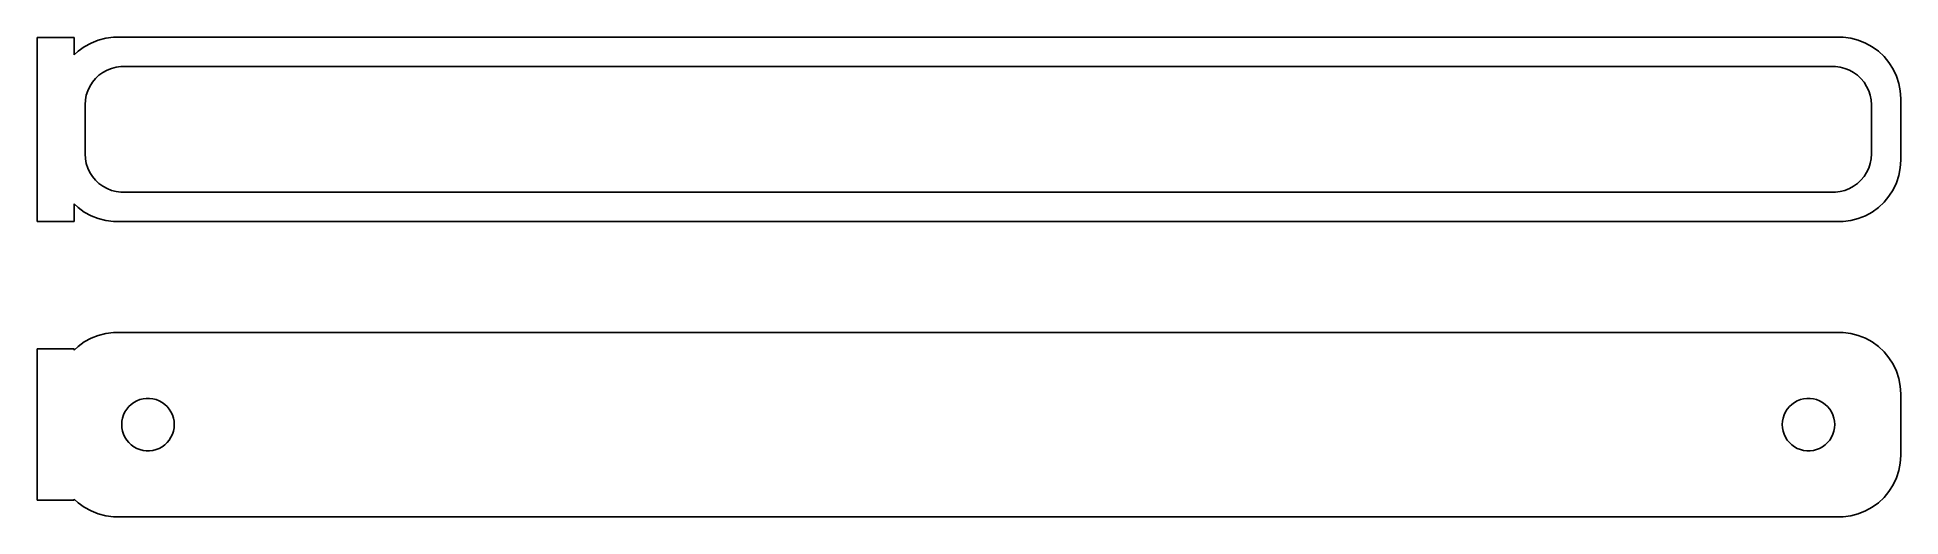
# Model space of a CAD drawing. Header units: metres. Extents: x -76 to 75, y 41 to 79.
import ezdxf

# ---------------------------------------------------------------- set-up
doc = ezdxf.new("R2010")
doc.units = ezdxf.units.M

msp = doc.modelspace()

# ---------------------------------------------------------------- linework, layer by layer
for p, q in [((-73.5, 79.4792), (-76.5, 79.4792)), ((-76.5, 79.4792), (-76.5, 64.5208)), ((-73.5, 78.0587), (-73.5, 79.4792)), ((-72.1289, 79.0241), (-72.6791, 78.7216)), ((-71.5451, 79.2553), (-72.1289, 79.0241)), ((-70.9369, 79.4114), (-71.5451, 79.2553)), ((-70.3139, 79.4901), (-70.9369, 79.4114)), ((70.3139, 79.4901), (-70.3139, 79.4901)), ((70.9369, 79.4114), (70.3139, 79.4901)), ((71.5451, 79.2553), (70.9369, 79.4114)), ((72.1289, 79.0241), (71.5451, 79.2553)), ((72.6791, 78.7216), (72.1289, 79.0241)), ((-73.1871, 78.3526), (-73.5, 78.0587)), ((-72.6791, 78.7216), (-73.1871, 78.3526)), ((73.1871, 78.3526), (72.6791, 78.7216)), ((73.6448, 77.9227), (73.1871, 78.3526)), ((74.0451, 77.4389), (73.6448, 77.9227)), ((74.3815, 76.9088), (74.0451, 77.4389)), ((-72.2279, 75.4996), (-72.0184, 75.8297)), ((-72.0184, 75.8297), (-71.7692, 76.1309)), ((-71.7692, 76.1309), (-71.4843, 76.3985)), ((-71.4843, 76.3985), (-71.168, 76.6283)), ((-71.168, 76.6283), (-70.8254, 76.8167)), ((-70.8254, 76.8167), (-70.4619, 76.9606)), ((-70.4619, 76.9606), (-70.0833, 77.0578)), ((-70.0833, 77.0578), (-69.6955, 77.1068)), ((-69.6955, 77.1068), (69.6955, 77.1068)), ((69.6955, 77.1068), (70.0833, 77.0578)), ((70.0833, 77.0578), (70.4619, 76.9606)), ((70.4619, 76.9606), (70.8254, 76.8167)), ((70.8254, 76.8167), (71.168, 76.6283)), ((71.168, 76.6283), (71.4843, 76.3985)), ((71.4843, 76.3985), (71.7692, 76.1309)), ((71.7692, 76.1309), (72.0184, 75.8297)), ((72.0184, 75.8297), (72.2279, 75.4996)), ((74.6489, 76.3406), (74.3815, 76.9088)), ((74.8429, 75.7434), (74.6489, 76.3406)), ((-72.6129, 74), (-72.5884, 74.3902)), ((-72.5884, 74.3902), (-72.5151, 74.7741)), ((-72.5151, 74.7741), (-72.3943, 75.1459)), ((-72.3943, 75.1459), (-72.2279, 75.4996)), ((72.2279, 75.4996), (72.3943, 75.1459)), ((72.3943, 75.1459), (72.5151, 74.7741)), ((72.5151, 74.7741), (72.5884, 74.3902)), ((72.5884, 74.3902), (72.6129, 74)), ((74.9606, 75.1267), (74.8429, 75.7434)), ((75, 74.5), (74.9606, 75.1267)), ((75, 69.5), (75, 74.5)), ((-72.6129, 70), (-72.6129, 74)), ((72.6129, 74), (72.6129, 70)), ((-72.5884, 69.6098), (-72.6129, 70)), ((72.6129, 70), (72.5884, 69.6098)), ((-72.5151, 69.2259), (-72.5884, 69.6098)), ((-72.3943, 68.8541), (-72.5151, 69.2259)), ((-72.2279, 68.5004), (-72.3943, 68.8541)), ((-72.0184, 68.1703), (-72.2279, 68.5004)), ((72.2279, 68.5004), (72.0184, 68.1703)), ((72.3943, 68.8541), (72.2279, 68.5004)), ((72.5151, 69.2259), (72.3943, 68.8541)), ((72.5884, 69.6098), (72.5151, 69.2259)), ((74.6489, 67.6594), (74.8429, 68.2566)), ((74.8429, 68.2566), (74.9606, 68.8733)), ((74.9606, 68.8733), (75, 69.5)), ((-71.7692, 67.8691), (-72.0184, 68.1703)), ((-71.4843, 67.6015), (-71.7692, 67.8691)), ((-71.168, 67.3717), (-71.4843, 67.6015)), ((-70.8254, 67.1833), (-71.168, 67.3717)), ((-70.4619, 67.0394), (-70.8254, 67.1833)), ((-70.0833, 66.9422), (-70.4619, 67.0394)), ((-69.6955, 66.8932), (-70.0833, 66.9422)), ((69.6955, 66.8932), (-69.6955, 66.8932)), ((70.0833, 66.9422), (69.6955, 66.8932)), ((70.4619, 67.0394), (70.0833, 66.9422)), ((70.8254, 67.1833), (70.4619, 67.0394)), ((71.168, 67.3717), (70.8254, 67.1833)), ((71.4843, 67.6015), (71.168, 67.3717)), ((71.7692, 67.8691), (71.4843, 67.6015)), ((72.0184, 68.1703), (71.7692, 67.8691)), ((74.0451, 66.5611), (74.3815, 67.0912)), ((74.3815, 67.0912), (74.6489, 67.6594)), ((-73.5, 64.5208), (-73.5, 65.9413)), ((-73.5, 65.9413), (-73.1871, 65.6474)), ((-73.1871, 65.6474), (-72.6791, 65.2784)), ((-72.6791, 65.2784), (-72.1289, 64.9759)), ((72.1289, 64.9759), (72.6791, 65.2784)), ((72.6791, 65.2784), (73.1871, 65.6474)), ((73.1871, 65.6474), (73.6448, 66.0773)), ((73.6448, 66.0773), (74.0451, 66.5611)), ((-76.5, 64.5208), (-73.5, 64.5208)), ((-72.1289, 64.9759), (-71.5451, 64.7447)), ((-71.5451, 64.7447), (-70.9369, 64.5886)), ((-70.9369, 64.5886), (-70.3139, 64.5099)), ((-70.3139, 64.5099), (70.3139, 64.5099)), ((70.3139, 64.5099), (70.9369, 64.5886)), ((70.9369, 64.5886), (71.5451, 64.7447)), ((71.5451, 64.7447), (72.1289, 64.9759)), ((-72.6791, 54.7216), (-73.1871, 54.3526)), ((-72.1289, 55.0241), (-72.6791, 54.7216)), ((-71.5451, 55.2553), (-72.1289, 55.0241)), ((-70.9369, 55.4114), (-71.5451, 55.2553)), ((-70.3139, 55.4901), (-70.9369, 55.4114)), ((70.3139, 55.4901), (-70.3139, 55.4901)), ((70.9369, 55.4114), (70.3139, 55.4901)), ((71.5451, 55.2553), (70.9369, 55.4114)), ((72.1289, 55.0241), (71.5451, 55.2553)), ((72.6791, 54.7216), (72.1289, 55.0241)), ((73.1871, 54.3526), (72.6791, 54.7216)), ((-73.5, 54.1526), (-76.5, 54.1526)), ((-76.5, 54.1526), (-76.5, 41.8474)), ((-73.1871, 54.3526), (-73.5, 54.0587)), ((-73.5, 54.0587), (-73.5, 54.1526)), ((73.6448, 53.9227), (73.1871, 54.3526)), ((74.0451, 53.4389), (73.6448, 53.9227)), ((74.3815, 52.9088), (74.0451, 53.4389)), ((74.6489, 52.3406), (74.3815, 52.9088)), ((74.8429, 51.7434), (74.6489, 52.3406)), ((74.9606, 51.1267), (74.8429, 51.7434)), ((-68.4092, 49.9321), (-68.1598, 50.0308)), ((-68.1598, 50.0308), (-67.9001, 50.0975)), ((-67.9001, 50.0975), (-67.6341, 50.1311)), ((-67.6341, 50.1311), (-67.3659, 50.1311)), ((-67.3659, 50.1311), (-67.0999, 50.0975)), ((-67.0999, 50.0975), (-66.8401, 50.0308)), ((-66.8401, 50.0308), (-66.5908, 49.9321)), ((66.5908, 49.9321), (66.8401, 50.0308)), ((66.8401, 50.0308), (67.0999, 50.0975)), ((67.0999, 50.0975), (67.3659, 50.1311)), ((67.3659, 50.1311), (67.6341, 50.1311)), ((67.6341, 50.1311), (67.9001, 50.0975)), ((67.9001, 50.0975), (68.1598, 50.0308)), ((68.1598, 50.0308), (68.4092, 49.9321)), ((75, 50.5), (74.9606, 51.1267)), ((75, 45.5), (75, 50.5)), ((-69.6185, 48.2676), (-69.5682, 48.531)), ((-69.5682, 48.531), (-69.4853, 48.786)), ((-69.4853, 48.786), (-69.3712, 49.0287)), ((-69.3712, 49.0287), (-69.2275, 49.2551)), ((-69.2275, 49.2551), (-69.0566, 49.4617)), ((-69.0566, 49.4617), (-68.8611, 49.6453)), ((-68.8611, 49.6453), (-68.6441, 49.8029)), ((-68.6441, 49.8029), (-68.4092, 49.9321)), ((-66.5908, 49.9321), (-66.3559, 49.8029)), ((-66.3559, 49.8029), (-66.1389, 49.6453)), ((-66.1389, 49.6453), (-65.9434, 49.4617)), ((-65.9434, 49.4617), (-65.7725, 49.2551)), ((-65.7725, 49.2551), (-65.6288, 49.0287)), ((-65.6288, 49.0287), (-65.5146, 48.786)), ((-65.5146, 48.786), (-65.4318, 48.531)), ((-65.4318, 48.531), (-65.3815, 48.2676)), ((65.3815, 48.2676), (65.4318, 48.531)), ((65.4318, 48.531), (65.5146, 48.786)), ((65.5146, 48.786), (65.6288, 49.0287)), ((65.6288, 49.0287), (65.7725, 49.2551)), ((65.7725, 49.2551), (65.9434, 49.4617)), ((65.9434, 49.4617), (66.1389, 49.6453)), ((66.1389, 49.6453), (66.3559, 49.8029)), ((66.3559, 49.8029), (66.5908, 49.9321)), ((68.4092, 49.9321), (68.6441, 49.8029)), ((68.6441, 49.8029), (68.8611, 49.6453)), ((68.8611, 49.6453), (69.0566, 49.4617)), ((69.0566, 49.4617), (69.2275, 49.2551)), ((69.2275, 49.2551), (69.3712, 49.0287)), ((69.3712, 49.0287), (69.4853, 48.786)), ((69.4853, 48.786), (69.5682, 48.531)), ((69.5682, 48.531), (69.6185, 48.2676)), ((-69.6353, 48), (-69.6185, 48.2676)), ((-69.6185, 47.7324), (-69.6353, 48)), ((-69.5682, 47.469), (-69.6185, 47.7324)), ((-69.4853, 47.214), (-69.5682, 47.469)), ((-69.3712, 46.9713), (-69.4853, 47.214)), ((-69.2275, 46.7449), (-69.3712, 46.9713)), ((-65.6288, 46.9713), (-65.7725, 46.7449)), ((-65.5146, 47.214), (-65.6288, 46.9713)), ((-65.4318, 47.469), (-65.5146, 47.214)), ((-65.3815, 47.7324), (-65.4318, 47.469)), ((-65.3815, 48.2676), (-65.3647, 48)), ((-65.3647, 48), (-65.3815, 47.7324)), ((65.3647, 48), (65.3815, 48.2676)), ((65.3815, 47.7324), (65.3647, 48)), ((65.4318, 47.469), (65.3815, 47.7324)), ((65.5146, 47.214), (65.4318, 47.469)), ((65.6288, 46.9713), (65.5146, 47.214)), ((65.7725, 46.7449), (65.6288, 46.9713)), ((69.3712, 46.9713), (69.2275, 46.7449)), ((69.4853, 47.214), (69.3712, 46.9713)), ((69.5682, 47.469), (69.4853, 47.214)), ((69.6185, 47.7324), (69.5682, 47.469)), ((69.6185, 48.2676), (69.6353, 48)), ((69.6353, 48), (69.6185, 47.7324)), ((-69.0566, 46.5383), (-69.2275, 46.7449)), ((-68.8611, 46.3547), (-69.0566, 46.5383)), ((-68.6441, 46.1971), (-68.8611, 46.3547)), ((-68.4092, 46.0679), (-68.6441, 46.1971)), ((-68.1598, 45.9692), (-68.4092, 46.0679)), ((-67.9001, 45.9025), (-68.1598, 45.9692)), ((-67.6341, 45.8689), (-67.9001, 45.9025)), ((-67.3659, 45.8689), (-67.6341, 45.8689)), ((-67.0999, 45.9025), (-67.3659, 45.8689)), ((-66.8401, 45.9692), (-67.0999, 45.9025)), ((-66.5908, 46.0679), (-66.8401, 45.9692)), ((-66.3559, 46.1971), (-66.5908, 46.0679)), ((-66.1389, 46.3547), (-66.3559, 46.1971)), ((-65.9434, 46.5383), (-66.1389, 46.3547)), ((-65.7725, 46.7449), (-65.9434, 46.5383)), ((65.9434, 46.5383), (65.7725, 46.7449)), ((66.1389, 46.3547), (65.9434, 46.5383)), ((66.3559, 46.1971), (66.1389, 46.3547)), ((66.5908, 46.0679), (66.3559, 46.1971)), ((66.8401, 45.9692), (66.5908, 46.0679)), ((67.0999, 45.9025), (66.8401, 45.9692)), ((67.3659, 45.8689), (67.0999, 45.9025)), ((67.6341, 45.8689), (67.3659, 45.8689)), ((67.9001, 45.9025), (67.6341, 45.8689)), ((68.1598, 45.9692), (67.9001, 45.9025)), ((68.4092, 46.0679), (68.1598, 45.9692)), ((68.6441, 46.1971), (68.4092, 46.0679)), ((68.8611, 46.3547), (68.6441, 46.1971)), ((69.0566, 46.5383), (68.8611, 46.3547)), ((69.2275, 46.7449), (69.0566, 46.5383)), ((74.9606, 44.8733), (75, 45.5)), ((74.6489, 43.6594), (74.8429, 44.2566)), ((74.8429, 44.2566), (74.9606, 44.8733)), ((73.6448, 42.0773), (74.0451, 42.5611)), ((74.0451, 42.5611), (74.3815, 43.0912)), ((74.3815, 43.0912), (74.6489, 43.6594)), ((-76.5, 41.8474), (-73.5, 41.8474)), ((-73.5, 41.8474), (-73.5, 41.9413)), ((-73.5, 41.9413), (-73.1871, 41.6474)), ((-73.1871, 41.6474), (-72.6791, 41.2784)), ((-72.6791, 41.2784), (-72.1289, 40.9759)), ((-72.1289, 40.9759), (-71.5451, 40.7447)), ((71.5451, 40.7447), (72.1289, 40.9759)), ((72.1289, 40.9759), (72.6791, 41.2784)), ((72.6791, 41.2784), (73.1871, 41.6474)), ((73.1871, 41.6474), (73.6448, 42.0773)), ((-71.5451, 40.7447), (-70.9369, 40.5886)), ((-70.9369, 40.5886), (-70.3139, 40.5099)), ((-70.3139, 40.5099), (70.3139, 40.5099)), ((70.3139, 40.5099), (70.9369, 40.5886)), ((70.9369, 40.5886), (71.5451, 40.7447))]:
    msp.add_line(p, q)

doc.saveas('drawing.dxf')
